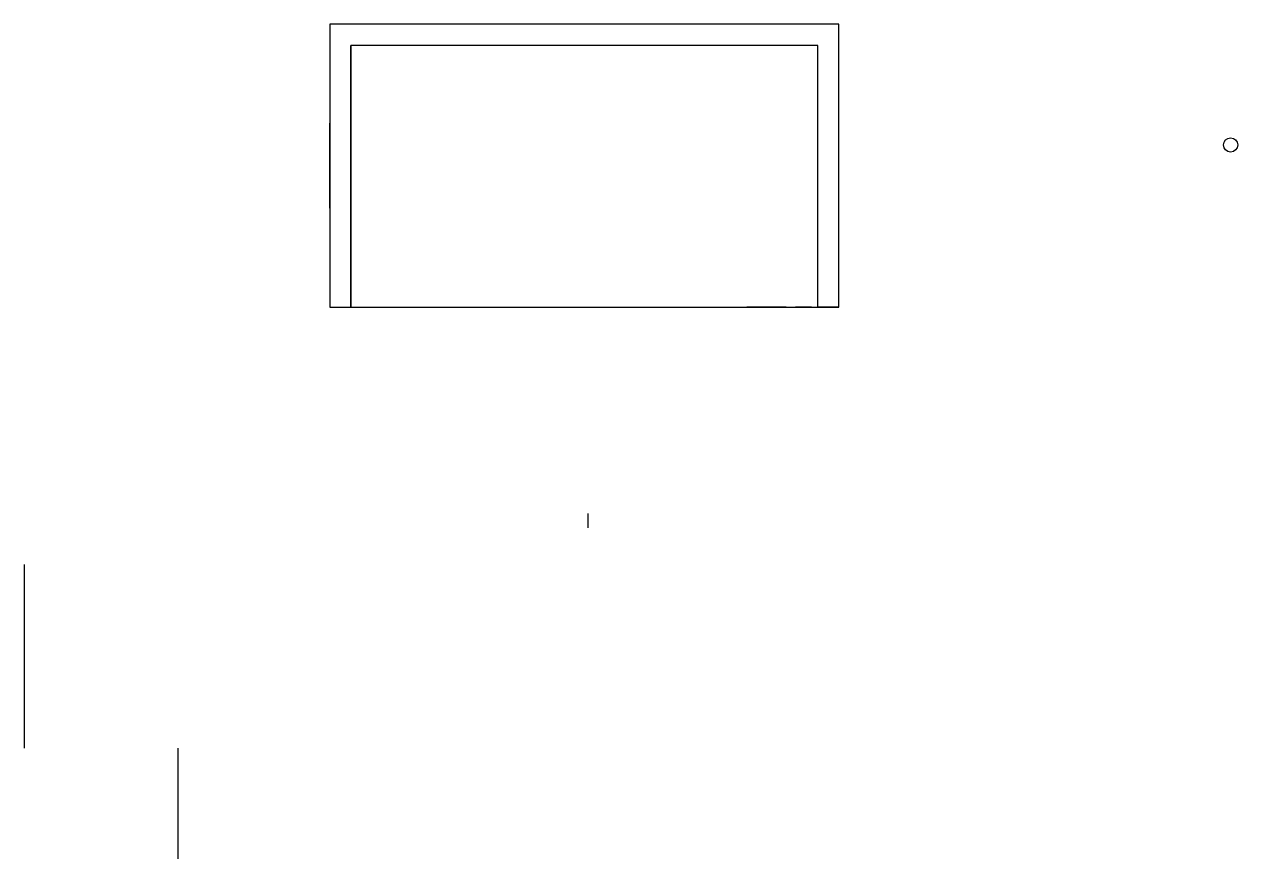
# Model space of a CAD drawing. Header units: centimetres. Extents: x 2742.8 to 2828.6, y 2211.4 to 2270.4.
import ezdxf

# ---------------------------------------------------------------- set-up
doc = ezdxf.new("R2010")
doc.units = ezdxf.units.CM

msp = doc.modelspace()

# ---------------------------------------------------------------- linework, layer by layer
for p, q in [((2765.902, 2250.412, 2), (2765.902, 2268.912, 2)), ((2798.902, 2268.912, 2), (2765.902, 2268.912, 2)), ((2798.902, 2250.412, 2), (2798.902, 2268.912, 2)), ((2764.402, 2250.412, 2), (2764.402, 2250.412, 2)), ((2764.402, 2250.412, 2), (2765.902, 2250.412, 2)), ((2800.402, 2250.412, 2), (2798.902, 2250.412, 2)), ((2782.654, 2235.825, 31.752), (2782.654, 2234.825, 31.752)), ((2782.654, 2235.825, 28.752), (2782.654, 2234.825, 28.752)), ((2782.654, 2235.825, 25.752), (2782.654, 2234.825, 25.752)), ((2782.654, 2235.825, 22.752), (2782.654, 2234.825, 22.752)), ((2782.654, 2235.825, 19.752), (2782.654, 2234.825, 19.752)), ((2742.813, 2232.216, 2), (2742.813, 2219.241, 2)), ((2753.676, 2219.241, 2), (2753.676, 2211.422, 2))]:
    msp.add_line(p, q)
msp.add_lwpolyline([(2764.402, 2250.412), (2800.402, 2250.412), (2800.402, 2270.412), (2764.402, 2270.412)], close=True)
for elevation in [29.752, 26.752, 23.752, 20.752, 17.752]:
    msp.add_lwpolyline([(2765.902, 2250.412), (2798.902, 2250.412), (2798.902, 2268.912), (2765.902, 2268.912)], close=True, dxfattribs=dict(elevation=elevation))
at = {"extrusion": (-1, 0, 6.12323e-17), "elevation": -2764.402}
for points in [[(-2262.662, 53.789), (-2258.162, 53.789)], [(-2258.162, 55.289), (-2262.662, 55.289)], [(-2262.662, 48.618), (-2258.162, 48.618)], [(-2258.162, 50.118), (-2262.662, 50.118)], [(-2262.662, 42.827), (-2258.162, 42.827)], [(-2258.162, 44.327), (-2262.662, 44.327)]]:
    msp.add_lwpolyline(points, dxfattribs=at)
at = {"extrusion": (-6.12323e-17, -1, 6.12323e-17), "elevation": -2250.412}
for points in [[(2796.671, 30.002), (2796.671, 31.502), (2793.902, 31.502), (2793.902, 30.002)], [(2796.671, 27.002), (2796.671, 28.502), (2793.902, 28.502), (2793.902, 27.002)], [(2796.671, 24.002), (2796.671, 25.502), (2793.902, 25.502), (2793.902, 24.002)], [(2796.671, 21.002), (2796.671, 22.502), (2793.902, 22.502), (2793.902, 21.002)], [(2796.671, 18.002), (2796.671, 19.502), (2793.902, 19.502), (2793.902, 18.002)]]:
    msp.add_lwpolyline(points, close=True, dxfattribs=at)
msp.add_circle((2828.095, 2261.879, 2), 0.5)
at = {"extrusion": (-6.12323e-17, -1, 6.12323e-17)}
for centre in [(2797.902, 30.752, -2250.412), (2797.902, 27.752, -2250.412), (2797.902, 24.752, -2250.412), (2797.902, 21.752, -2250.412), (2797.902, 18.752, -2250.412)]:
    msp.add_circle(centre, 0.571, dxfattribs=at)
at = {"extrusion": (-1, 0, 6.12323e-17)}
for centre, start, end in [((-2262.662, 54.539, -2764.402), 90, 270), ((-2262.662, 49.368, -2764.402), 90, 270), ((-2262.662, 43.577, -2764.402), 90, 270), ((-2258.162, 54.539, -2764.402), 270, 90), ((-2258.162, 49.368, -2764.402), 270, 90), ((-2258.162, 43.577, -2764.402), 270, 90)]:
    msp.add_arc(centre, 0.75, start, end, dxfattribs=at)

doc.saveas('drawing.dxf')
